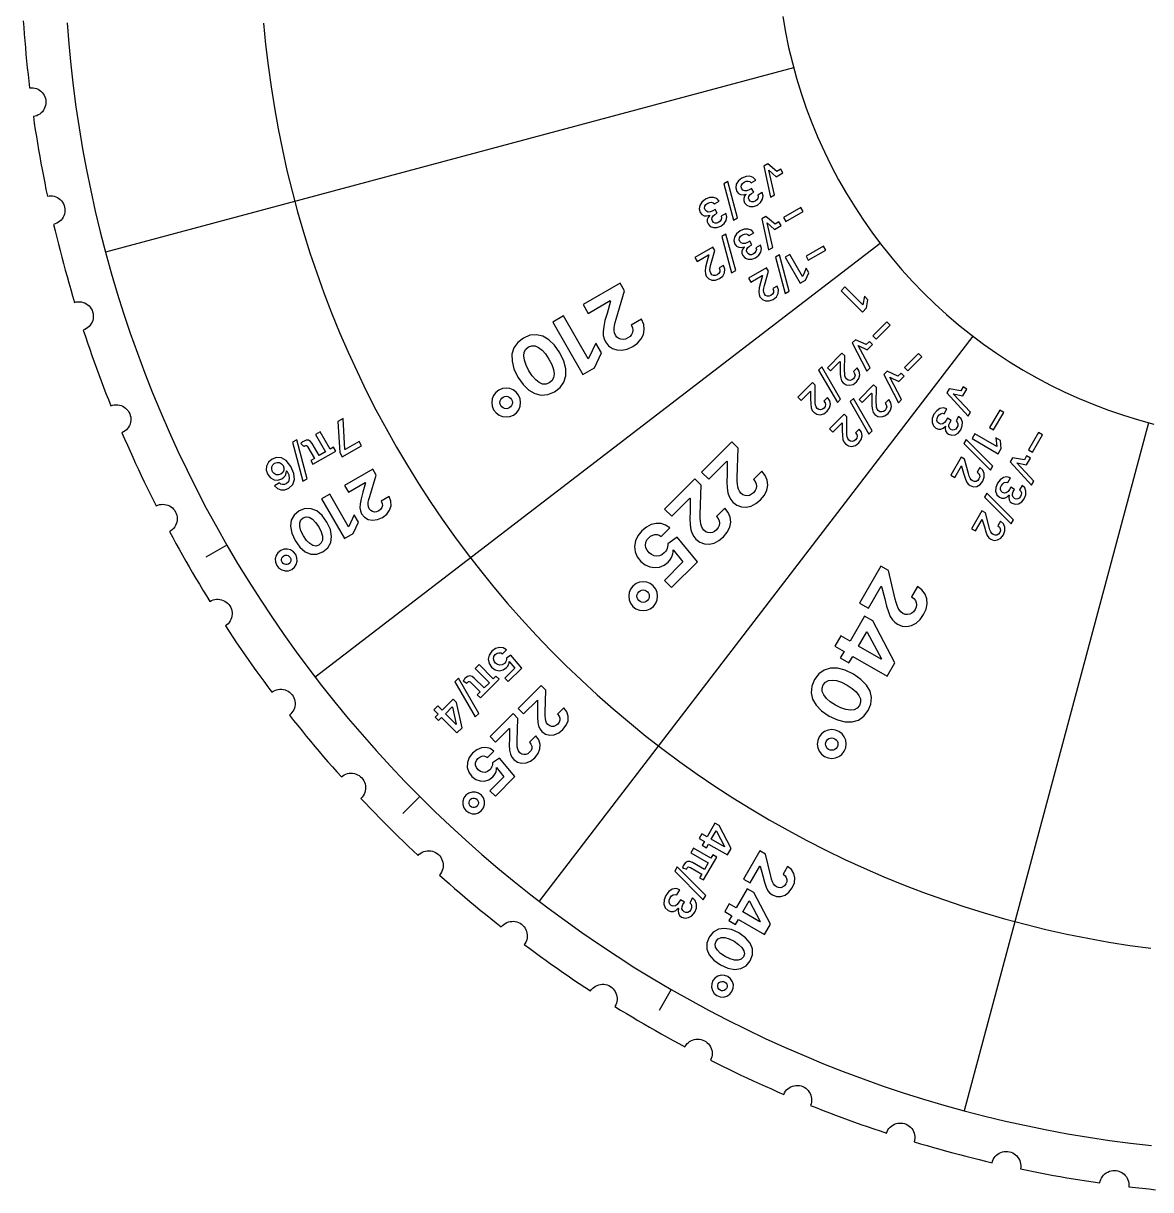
# Model space of a CAD drawing. Header units: millimetres. Extents: x 0 to 208, y 0 to 208.
# Drawn here: x 0.2 to 93.4, y 0.5 to 96.9 of the extents above; entities that cross this region are included whole.
import ezdxf

# ---------------------------------------------------------------- set-up
doc = ezdxf.new("R2010")
doc.units = ezdxf.units.MM
for name, color, linetype in [('CORTE', 1, 'CONTINUOUS'), ('GRAVAR', 7, 'CONTINUOUS'), ('MARCAR', 5, 'CONTINUOUS')]:
    doc.layers.add(name, color=color, linetype=linetype)

msp = doc.modelspace()

# ---------------------------------------------------------------- linework, layer by layer
at = {"layer": 'CORTE'}
msp.add_lwpolyline([(0.226, 97.154), (0.264, 96.599), (0.305, 96.045), (0.349, 95.49), (0.396, 94.936), (0.446, 94.382), (0.499, 93.828), (0.555, 93.274), (0.613, 92.721), (0.675, 92.168), (0.74, 91.616), (0.884, 91.625), (1.028, 91.617), (1.17, 91.592), (1.308, 91.55), (1.44, 91.491), (1.565, 91.418), (1.679, 91.329), (1.782, 91.228), (1.872, 91.115), (1.947, 90.992), (2.008, 90.861), (2.052, 90.724), (2.079, 90.582), (2.09, 90.438), (2.082, 90.294), (2.058, 90.151), (2.017, 90.013), (1.959, 89.881), (1.886, 89.756), (1.798, 89.641), (1.698, 89.538), (1.585, 89.447), (1.463, 89.371), (1.332, 89.31), (1.195, 89.265), (1.053, 89.236), (1.134, 88.686), (1.217, 88.136), (1.303, 87.586), (1.393, 87.037), (1.485, 86.489), (1.58, 85.941), (1.678, 85.393), (1.779, 84.846), (1.883, 84.299), (1.99, 83.753), (2.1, 83.208), (2.212, 82.663), (2.355, 82.685), (2.499, 82.69), (2.643, 82.677), (2.784, 82.647), (2.921, 82.6), (3.051, 82.538), (3.172, 82.46), (3.284, 82.368), (3.383, 82.263), (3.469, 82.147), (3.541, 82.022), (3.597, 81.889), (3.637, 81.75), (3.659, 81.607), (3.665, 81.463), (3.653, 81.319), (3.624, 81.178), (3.578, 81.041), (3.516, 80.911), (3.439, 80.789), (3.347, 80.677), (3.243, 80.577), (3.128, 80.49), (3.003, 80.418), (2.87, 80.361), (2.732, 80.32), (2.86, 79.779), (2.991, 79.238), (3.125, 78.698), (3.262, 78.159), (3.401, 77.621), (3.544, 77.083), (3.689, 76.546), (3.837, 76.01), (3.989, 75.474), (4.143, 74.94), (4.299, 74.406), (4.459, 73.873), (4.599, 73.907), (4.743, 73.925), (4.887, 73.924), (5.03, 73.907), (5.171, 73.872), (5.306, 73.821), (5.434, 73.754), (5.552, 73.672), (5.661, 73.576), (5.757, 73.469), (5.839, 73.35), (5.906, 73.222), (5.958, 73.087), (5.993, 72.947), (6.011, 72.804), (6.012, 72.66), (5.995, 72.516), (5.961, 72.376), (5.911, 72.241), (5.844, 72.112), (5.763, 71.993), (5.668, 71.884), (5.561, 71.788), (5.443, 71.705), (5.315, 71.637), (5.181, 71.584), (5.356, 71.056), (5.533, 70.529), (5.714, 70.003), (5.897, 69.477), (6.083, 68.953), (6.272, 68.43), (6.464, 67.908), (6.658, 67.386), (6.855, 66.866), (7.055, 66.347), (7.258, 65.829), (7.464, 65.312), (7.6, 65.359), (7.742, 65.388), (7.886, 65.401), (8.03, 65.396), (8.173, 65.373), (8.311, 65.334), (8.445, 65.278), (8.57, 65.207), (8.686, 65.121), (8.791, 65.022), (8.884, 64.911), (8.962, 64.79), (9.025, 64.66), (9.072, 64.524), (9.103, 64.383), (9.116, 64.239), (9.112, 64.094), (9.09, 63.952), (9.052, 63.813), (8.997, 63.679), (8.927, 63.553), (8.841, 63.436), (8.743, 63.331), (8.632, 63.238), (8.512, 63.159), (8.382, 63.095), (8.602, 62.584), (8.825, 62.074), (9.051, 61.566), (9.279, 61.059), (9.51, 60.553), (9.744, 60.048), (9.98, 59.544), (10.22, 59.042), (10.461, 58.541), (10.706, 58.041), (10.953, 57.543), (11.203, 57.046), (11.335, 57.104), (11.473, 57.146), (11.616, 57.17), (11.76, 57.178), (11.904, 57.168), (12.046, 57.141), (12.183, 57.098), (12.314, 57.038), (12.438, 56.962), (12.551, 56.873), (12.652, 56.77), (12.741, 56.656), (12.815, 56.532), (12.874, 56.4), (12.917, 56.262), (12.942, 56.12), (12.951, 55.976), (12.942, 55.832), (12.916, 55.69), (12.873, 55.552), (12.814, 55.421), (12.739, 55.297), (12.65, 55.183), (12.548, 55.081), (12.434, 54.992), (12.311, 54.917), (12.575, 54.427), (12.841, 53.939), (13.111, 53.452), (13.382, 52.967), (13.656, 52.483), (13.933, 52), (14.213, 51.519), (14.495, 51.039), (14.779, 50.561), (15.067, 50.085), (15.356, 49.61), (15.648, 49.137), (15.775, 49.206), (15.909, 49.26), (16.049, 49.297), (16.191, 49.317), (16.336, 49.32), (16.479, 49.305), (16.62, 49.274), (16.756, 49.225), (16.886, 49.161), (17.006, 49.082), (17.116, 48.988), (17.215, 48.882), (17.299, 48.766), (17.369, 48.639), (17.424, 48.506), (17.462, 48.366), (17.483, 48.224), (17.487, 48.079), (17.473, 47.935), (17.442, 47.794), (17.394, 47.658), (17.331, 47.528), (17.252, 47.407), (17.16, 47.297), (17.054, 47.198), (16.938, 47.113), (17.243, 46.648), (17.551, 46.184), (17.862, 45.723), (18.175, 45.263), (18.49, 44.805), (18.808, 44.348), (19.128, 43.893), (19.451, 43.44), (19.776, 42.989), (20.104, 42.539), (20.434, 42.091), (20.766, 41.645), (20.886, 41.725), (21.015, 41.79), (21.151, 41.84), (21.292, 41.872), (21.435, 41.887), (21.579, 41.886), (21.723, 41.866), (21.862, 41.83), (21.997, 41.777), (22.124, 41.709), (22.242, 41.625), (22.349, 41.528), (22.443, 41.419), (22.524, 41.3), (22.59, 41.171), (22.64, 41.036), (22.673, 40.895), (22.69, 40.752), (22.688, 40.607), (22.67, 40.464), (22.635, 40.324), (22.583, 40.19), (22.515, 40.062), (22.432, 39.944), (22.336, 39.836), (22.227, 39.741), (22.572, 39.305), (22.919, 38.87), (23.269, 38.437), (23.621, 38.006), (23.975, 37.577), (24.331, 37.15), (24.69, 36.725), (25.051, 36.302), (25.414, 35.88), (25.78, 35.461), (26.148, 35.043), (26.518, 34.628), (26.63, 34.718), (26.753, 34.794), (26.884, 34.855), (27.021, 34.9), (27.163, 34.928), (27.307, 34.939), (27.451, 34.932), (27.593, 34.908), (27.732, 34.867), (27.864, 34.81), (27.989, 34.737), (28.104, 34.65), (28.208, 34.549), (28.299, 34.437), (28.376, 34.315), (28.437, 34.184), (28.483, 34.047), (28.511, 33.906), (28.523, 33.762), (28.517, 33.618), (28.494, 33.475), (28.454, 33.336), (28.397, 33.204), (28.325, 33.078), (28.239, 32.963), (28.139, 32.859), (28.521, 32.454), (28.904, 32.051), (29.29, 31.65), (29.678, 31.252), (30.069, 30.855), (30.461, 30.461), (30.855, 30.069), (31.252, 29.678), (31.65, 29.29), (32.051, 28.904), (32.454, 28.521), (32.859, 28.139), (32.963, 28.239), (33.078, 28.325), (33.204, 28.397), (33.336, 28.454), (33.475, 28.494), (33.618, 28.517), (33.762, 28.523), (33.906, 28.511), (34.047, 28.483), (34.184, 28.437), (34.315, 28.376), (34.437, 28.299), (34.549, 28.208), (34.65, 28.104), (34.737, 27.989), (34.81, 27.864), (34.867, 27.732), (34.908, 27.593), (34.932, 27.451), (34.939, 27.307), (34.928, 27.163), (34.9, 27.021), (34.855, 26.884), (34.794, 26.753), (34.718, 26.63), (34.628, 26.518), (35.043, 26.148), (35.461, 25.78), (35.88, 25.414), (36.302, 25.051), (36.725, 24.69), (37.15, 24.331), (37.577, 23.975), (38.006, 23.621), (38.437, 23.269), (38.87, 22.919), (39.305, 22.572), (39.741, 22.227), (39.836, 22.336), (39.944, 22.432), (40.062, 22.515), (40.19, 22.583), (40.324, 22.635), (40.464, 22.67), (40.607, 22.688), (40.752, 22.69), (40.895, 22.673), (41.036, 22.64), (41.171, 22.59), (41.3, 22.524), (41.419, 22.443), (41.528, 22.349), (41.625, 22.242), (41.709, 22.124), (41.777, 21.997), (41.83, 21.862), (41.866, 21.723), (41.886, 21.579), (41.887, 21.435), (41.872, 21.292), (41.84, 21.151), (41.79, 21.015), (41.725, 20.886), (41.645, 20.766), (42.091, 20.434), (42.539, 20.104), (42.989, 19.776), (43.44, 19.451), (43.893, 19.128), (44.348, 18.808), (44.805, 18.49), (45.263, 18.175), (45.723, 17.862), (46.184, 17.551), (46.648, 17.243), (47.113, 16.938), (47.198, 17.054), (47.297, 17.16), (47.407, 17.252), (47.528, 17.331), (47.658, 17.394), (47.794, 17.442), (47.935, 17.473), (48.079, 17.487), (48.224, 17.483), (48.366, 17.462), (48.506, 17.424), (48.639, 17.369), (48.766, 17.299), (48.882, 17.215), (48.988, 17.116), (49.082, 17.006), (49.161, 16.886), (49.225, 16.756), (49.274, 16.62), (49.305, 16.479), (49.32, 16.336), (49.317, 16.191), (49.297, 16.049), (49.26, 15.909), (49.206, 15.775), (49.137, 15.648), (49.61, 15.356), (50.085, 15.067), (50.561, 14.779), (51.039, 14.495), (51.519, 14.213), (52, 13.933), (52.483, 13.656), (52.967, 13.382), (53.452, 13.111), (53.939, 12.841), (54.427, 12.575), (54.917, 12.311), (54.992, 12.434), (55.081, 12.548), (55.183, 12.65), (55.297, 12.739), (55.421, 12.814), (55.552, 12.873), (55.69, 12.916), (55.832, 12.942), (55.976, 12.951), (56.12, 12.942), (56.262, 12.917), (56.4, 12.874), (56.532, 12.815), (56.656, 12.741), (56.77, 12.652), (56.873, 12.551), (56.962, 12.438), (57.038, 12.314), (57.098, 12.183), (57.141, 12.046), (57.168, 11.904), (57.178, 11.76), (57.17, 11.616), (57.146, 11.473), (57.104, 11.335), (57.046, 11.203), (57.543, 10.953), (58.041, 10.706), (58.541, 10.461), (59.042, 10.22), (59.544, 9.98), (60.048, 9.744), (60.553, 9.51), (61.059, 9.279), (61.566, 9.051), (62.074, 8.825), (62.584, 8.602), (63.095, 8.382), (63.159, 8.512), (63.238, 8.632), (63.331, 8.743), (63.436, 8.841), (63.553, 8.927), (63.679, 8.997), (63.813, 9.052), (63.952, 9.09), (64.094, 9.112), (64.239, 9.116), (64.383, 9.103), (64.524, 9.072), (64.66, 9.025), (64.79, 8.962), (64.911, 8.884), (65.022, 8.791), (65.121, 8.686), (65.207, 8.57), (65.278, 8.445), (65.334, 8.311), (65.373, 8.173), (65.396, 8.03), (65.401, 7.886), (65.388, 7.742), (65.359, 7.6), (65.312, 7.464), (65.829, 7.258), (66.347, 7.055), (66.866, 6.855), (67.386, 6.658), (67.908, 6.464), (68.43, 6.272), (68.953, 6.083), (69.477, 5.897), (70.003, 5.714), (70.529, 5.533), (71.056, 5.356), (71.584, 5.181), (71.637, 5.315), (71.705, 5.443), (71.788, 5.561), (71.884, 5.668), (71.993, 5.763), (72.112, 5.844), (72.241, 5.911), (72.376, 5.961), (72.516, 5.995), (72.66, 6.012), (72.804, 6.011), (72.947, 5.993), (73.087, 5.958), (73.222, 5.906), (73.35, 5.839), (73.469, 5.757), (73.576, 5.661), (73.672, 5.552), (73.754, 5.434), (73.821, 5.306), (73.872, 5.171), (73.907, 5.03), (73.924, 4.887), (73.925, 4.743), (73.907, 4.599), (73.873, 4.459), (74.406, 4.299), (74.94, 4.143), (75.474, 3.989), (76.01, 3.837), (76.546, 3.689), (77.083, 3.544), (77.621, 3.401), (78.159, 3.262), (78.698, 3.125), (79.238, 2.991), (79.779, 2.86), (80.32, 2.732), (80.361, 2.87), (80.418, 3.003), (80.49, 3.128), (80.577, 3.243), (80.677, 3.347), (80.789, 3.439), (80.911, 3.516), (81.041, 3.578), (81.178, 3.624), (81.319, 3.653), (81.463, 3.665), (81.607, 3.659), (81.75, 3.637), (81.889, 3.597), (82.022, 3.541), (82.147, 3.469), (82.263, 3.383), (82.368, 3.284), (82.46, 3.172), (82.538, 3.051), (82.6, 2.921), (82.647, 2.784), (82.677, 2.643), (82.69, 2.499), (82.685, 2.355), (82.663, 2.212), (83.208, 2.1), (83.753, 1.99), (84.299, 1.883), (84.846, 1.779), (85.393, 1.678), (85.941, 1.58), (86.489, 1.485), (87.037, 1.393), (87.586, 1.303), (88.136, 1.217), (88.686, 1.134), (89.236, 1.053), (89.265, 1.195), (89.31, 1.332), (89.371, 1.463), (89.447, 1.585), (89.538, 1.698), (89.641, 1.798), (89.756, 1.886), (89.881, 1.959), (90.013, 2.017), (90.151, 2.058), (90.294, 2.082), (90.438, 2.09), (90.582, 2.079), (90.724, 2.052), (90.861, 2.008), (90.992, 1.947), (91.115, 1.872), (91.228, 1.782), (91.329, 1.679), (91.418, 1.565), (91.491, 1.44), (91.55, 1.308), (91.592, 1.17), (91.617, 1.028), (91.625, 0.884), (91.616, 0.74), (92.168, 0.675), (92.721, 0.613), (93.274, 0.555), (93.828, 0.499)], dxfattribs=at)
at = {"layer": 'GRAVAR'}
for points in [[(62.481, 84.262), (63.031, 84.58), (62.851, 84.893), (62.53, 84.707), (61.768, 85.333), (61.445, 85.147), (61.999, 82.58), (62.33, 82.771), (61.867, 84.811)], [(59.64, 84.143), (59.347, 83.912), (59.17, 83.635), (59.119, 83.34), (59.205, 83.053), (59.344, 82.884), (59.523, 82.784), (59.733, 82.759), (59.968, 82.816), (59.978, 82.798), (59.854, 82.645), (59.789, 82.472), (59.789, 82.289), (59.858, 82.103), (60.043, 81.9), (60.296, 81.793), (60.595, 81.794), (60.916, 81.916), (61.184, 82.13), (61.348, 82.393), (61.397, 82.679), (61.315, 82.962), (60.942, 82.746), (60.98, 82.604), (60.952, 82.464), (60.867, 82.337), (60.736, 82.234), (60.585, 82.176), (60.443, 82.177), (60.319, 82.234), (60.223, 82.345), (60.176, 82.491), (60.196, 82.636), (60.279, 82.769), (60.421, 82.881), (60.612, 82.992), (60.44, 83.291), (60.248, 83.181), (60.049, 83.099), (59.872, 83.089), (59.725, 83.145), (59.617, 83.264), (59.57, 83.413), (59.593, 83.563), (59.681, 83.702), (59.828, 83.818), (59.993, 83.886), (60.151, 83.899), (60.29, 83.857), (60.395, 83.758), (60.786, 83.983), (60.578, 84.197), (60.301, 84.296), (59.98, 84.279), (59.64, 84.143)], [(58.94, 80.678), (59.271, 80.869), (58.472, 83.864), (58.14, 83.673)], [(56.619, 82.399), (56.326, 82.167), (56.149, 81.891), (56.098, 81.596), (56.184, 81.309), (56.323, 81.139), (56.502, 81.039), (56.712, 81.015), (56.947, 81.072), (56.957, 81.054), (56.833, 80.901), (56.768, 80.728), (56.768, 80.544), (56.837, 80.359), (57.022, 80.156), (57.275, 80.049), (57.574, 80.05), (57.895, 80.172), (58.163, 80.386), (58.328, 80.649), (58.376, 80.935), (58.295, 81.218), (57.921, 81.002), (57.959, 80.86), (57.931, 80.72), (57.846, 80.593), (57.715, 80.49), (57.564, 80.432), (57.422, 80.433), (57.298, 80.489), (57.202, 80.601), (57.155, 80.746), (57.175, 80.891), (57.258, 81.025), (57.4, 81.137), (57.591, 81.248), (57.419, 81.547), (57.227, 81.436), (57.028, 81.355), (56.851, 81.344), (56.704, 81.401), (56.596, 81.52), (56.549, 81.669), (56.572, 81.819), (56.66, 81.957), (56.807, 82.073), (56.972, 82.142), (57.13, 82.155), (57.269, 82.113), (57.374, 82.014), (57.765, 82.239), (57.557, 82.452), (57.28, 82.552), (56.959, 82.535), (56.619, 82.399)], [(63.276, 80.566), (64.71, 81.394), (64.519, 81.725), (63.085, 80.897)], [(62.328, 79.902), (62.879, 80.22), (62.699, 80.533), (62.378, 80.347), (61.615, 80.973), (61.293, 80.786), (61.847, 78.219), (62.178, 78.411), (61.715, 80.451)], [(58.787, 76.317), (59.119, 76.509), (58.319, 79.504), (57.988, 79.312)], [(59.487, 79.783), (59.195, 79.551), (59.018, 79.275), (58.967, 78.98), (59.053, 78.693), (59.192, 78.523), (59.37, 78.423), (59.581, 78.399), (59.816, 78.455), (59.826, 78.438), (59.701, 78.285), (59.637, 78.112), (59.637, 77.928), (59.706, 77.743), (59.891, 77.54), (60.144, 77.433), (60.443, 77.433), (60.764, 77.555), (61.031, 77.77), (61.196, 78.033), (61.244, 78.318), (61.163, 78.602), (60.79, 78.386), (60.828, 78.244), (60.799, 78.103), (60.714, 77.976), (60.584, 77.874), (60.433, 77.816), (60.29, 77.816), (60.167, 77.873), (60.07, 77.984), (60.023, 78.13), (60.044, 78.275), (60.127, 78.409), (60.268, 78.521), (60.46, 78.632), (60.287, 78.931), (60.095, 78.82), (59.897, 78.739), (59.72, 78.728), (59.572, 78.785), (59.464, 78.903), (59.417, 79.053), (59.441, 79.202), (59.529, 79.341), (59.675, 79.457), (59.841, 79.525), (59.999, 79.539), (60.137, 79.497), (60.243, 79.397), (60.634, 79.623), (60.425, 79.836), (60.148, 79.936), (59.827, 79.919), (59.487, 79.783)], [(57.234, 78.443), (55.754, 77.588), (55.941, 77.264), (56.884, 77.809), (56.893, 77.793), (56.738, 77.192), (56.632, 76.771), (56.592, 76.461), (56.613, 76.23), (56.69, 76.04), (56.888, 75.82), (57.151, 75.707), (57.456, 75.709), (57.781, 75.833), (58.048, 76.052), (58.201, 76.322), (58.229, 76.623), (58.122, 76.933), (57.751, 76.719), (57.813, 76.554), (57.807, 76.4), (57.735, 76.263), (57.602, 76.152), (57.446, 76.093), (57.295, 76.093), (57.159, 76.153), (57.053, 76.275), (56.999, 76.417), (56.99, 76.575), (57.017, 76.763), (57.071, 76.991), (57.396, 78.164)], [(65.126, 77.361), (66.56, 78.189), (66.369, 78.521), (64.935, 77.693)], [(63.224, 74.606), (63.555, 74.798), (62.756, 77.793), (62.425, 77.601)], [(64.46, 75.456), (64.89, 75.704), (65.169, 76.318), (64.956, 76.687), (64.66, 76.032), (64.645, 76.024), (63.595, 77.843), (63.21, 77.621)], [(61.671, 76.732), (60.19, 75.877), (60.377, 75.553), (61.32, 76.098), (61.33, 76.082), (61.175, 75.481), (61.069, 75.06), (61.029, 74.75), (61.049, 74.519), (61.127, 74.329), (61.324, 74.109), (61.587, 73.996), (61.893, 73.998), (62.217, 74.122), (62.484, 74.341), (62.637, 74.611), (62.665, 74.912), (62.558, 75.222), (62.188, 75.008), (62.249, 74.843), (62.243, 74.689), (62.172, 74.552), (62.038, 74.441), (61.883, 74.382), (61.731, 74.382), (61.596, 74.442), (61.489, 74.564), (61.435, 74.706), (61.426, 74.864), (61.453, 75.052), (61.508, 75.28), (61.832, 76.453)], [(49.562, 75.457), (46.499, 73.689), (46.92, 72.959), (48.751, 74.016), (48.769, 73.984), (48.488, 72.962), (48.315, 72.36), (48.206, 71.87), (48.16, 71.471), (48.171, 71.142), (48.236, 70.863), (48.352, 70.613), (48.607, 70.286), (48.928, 70.059), (49.303, 69.934), (49.719, 69.916), (50.161, 70.009), (50.616, 70.215), (51.015, 70.504), (51.31, 70.845), (51.495, 71.225), (51.565, 71.632), (51.514, 72.054), (51.336, 72.478), (50.487, 71.989), (50.58, 71.78), (50.614, 71.578), (50.593, 71.387), (50.518, 71.212), (50.39, 71.058), (50.213, 70.927), (50.018, 70.84), (49.823, 70.804), (49.636, 70.817), (49.462, 70.882), (49.308, 70.997), (49.181, 71.164), (49.102, 71.342), (49.065, 71.528), (49.064, 71.731), (49.095, 71.955), (49.151, 72.207), (49.227, 72.493), (49.931, 74.818)], [(69.597, 73.062), (69.948, 73.413), (70.059, 74.079), (69.757, 74.38), (69.641, 73.671), (69.629, 73.659), (68.144, 75.144), (67.829, 74.83)], [(46.497, 67.914), (47.447, 68.462), (48.016, 69.686), (47.548, 70.497), (46.961, 69.224), (46.932, 69.207), (44.883, 72.756), (43.997, 72.244)], [(70.729, 70.824), (71.9, 71.995), (71.63, 72.266), (70.459, 71.095)], [(41.569, 70.919), (41.097, 70.558), (40.783, 70.114), (40.626, 69.597), (40.629, 69.016), (40.791, 68.38), (41.116, 67.698), (41.544, 67.077), (42.015, 66.617), (42.519, 66.323), (43.047, 66.199), (43.589, 66.247), (44.136, 66.473), (44.603, 66.833), (44.916, 67.278), (45.071, 67.797), (45.068, 68.38), (44.906, 69.018), (44.583, 69.699), (44.154, 70.321), (43.684, 70.78), (43.181, 71.072), (42.656, 71.195), (42.115, 71.146), (41.569, 70.919)], [(69.985, 69.938), (70.435, 70.388), (70.18, 70.643), (69.918, 70.38), (69.02, 70.787), (68.756, 70.524), (69.956, 68.188), (70.226, 68.458), (69.251, 70.309)], [(41.993, 70.184), (42.266, 70.283), (42.546, 70.272), (42.831, 70.153), (43.117, 69.929), (43.401, 69.603), (43.679, 69.177), (43.909, 68.723), (44.05, 68.312), (44.101, 67.95), (44.062, 67.642), (43.933, 67.392), (43.713, 67.205), (43.44, 67.107), (43.159, 67.119), (42.872, 67.239), (42.584, 67.464), (42.299, 67.792), (42.019, 68.219), (41.79, 68.673), (41.65, 69.083), (41.6, 69.442), (41.64, 69.749), (41.771, 69.997), (41.993, 70.184)], [(67.909, 69.677), (66.7, 68.468), (66.965, 68.203), (67.735, 68.973), (67.748, 68.96), (67.754, 68.34), (67.76, 67.905), (67.802, 67.596), (67.882, 67.378), (68.005, 67.215), (68.253, 67.053), (68.536, 67.012), (68.831, 67.093), (69.112, 67.297), (69.314, 67.577), (69.391, 67.878), (69.341, 68.176), (69.157, 68.448), (68.855, 68.145), (68.957, 68.002), (68.991, 67.851), (68.957, 67.7), (68.857, 67.559), (68.722, 67.461), (68.575, 67.422), (68.429, 67.445), (68.295, 67.535), (68.206, 67.658), (68.156, 67.809), (68.134, 67.997), (68.127, 68.232), (68.137, 69.449)], [(73.345, 68.208), (74.516, 69.379), (74.246, 69.649), (73.075, 68.478)], [(67.525, 65.591), (67.795, 65.861), (66.248, 68.547), (65.978, 68.277)], [(72.602, 67.322), (73.051, 67.771), (72.796, 68.026), (72.534, 67.764), (71.636, 68.171), (71.372, 67.908), (72.572, 65.572), (72.842, 65.842), (71.867, 67.693)], [(39.549, 66.619), (39.295, 66.425), (39.109, 66.179), (38.993, 65.898), (38.952, 65.596), (38.99, 65.29), (39.111, 64.994), (39.307, 64.74), (39.554, 64.552), (39.837, 64.435), (40.14, 64.394), (40.446, 64.431), (40.742, 64.553), (40.996, 64.749), (41.183, 64.996), (41.299, 65.279), (41.339, 65.582), (41.3, 65.89), (41.178, 66.187), (40.982, 66.44), (40.736, 66.626), (40.454, 66.742), (40.152, 66.782), (39.845, 66.742), (39.549, 66.619)], [(65.475, 67.242), (64.266, 66.033), (64.53, 65.769), (65.3, 66.539), (65.313, 66.526), (65.319, 65.905), (65.326, 65.471), (65.367, 65.162), (65.447, 64.943), (65.571, 64.78), (65.818, 64.619), (66.102, 64.578), (66.397, 64.658), (66.678, 64.862), (66.879, 65.143), (66.957, 65.444), (66.906, 65.741), (66.723, 66.013), (66.42, 65.711), (66.522, 65.568), (66.556, 65.416), (66.523, 65.266), (66.422, 65.125), (66.287, 65.027), (66.141, 64.988), (65.995, 65.011), (65.86, 65.101), (65.771, 65.224), (65.722, 65.375), (65.699, 65.563), (65.693, 65.797), (65.702, 67.015)], [(70.525, 67.061), (69.316, 65.852), (69.581, 65.587), (70.351, 66.357), (70.364, 66.344), (70.37, 65.723), (70.377, 65.289), (70.418, 64.98), (70.498, 64.762), (70.621, 64.599), (70.869, 64.437), (71.153, 64.396), (71.447, 64.477), (71.728, 64.681), (71.93, 64.961), (72.008, 65.262), (71.957, 65.56), (71.773, 65.831), (71.471, 65.529), (71.573, 65.386), (71.607, 65.235), (71.574, 65.084), (71.473, 64.943), (71.338, 64.845), (71.192, 64.806), (71.045, 64.829), (70.911, 64.919), (70.822, 65.042), (70.773, 65.193), (70.75, 65.381), (70.744, 65.615), (70.753, 66.833)], [(77.912, 66.147), (78.23, 66.698), (77.918, 66.878), (77.732, 66.557), (76.759, 66.718), (76.573, 66.395), (78.336, 64.449), (78.528, 64.78), (77.107, 66.316)], [(39.886, 66.035), (40.015, 66.086), (40.147, 66.102), (40.277, 66.085), (40.399, 66.035), (40.504, 65.955), (40.588, 65.847), (40.64, 65.719), (40.657, 65.587), (40.64, 65.457), (40.59, 65.336), (40.509, 65.23), (40.4, 65.145), (40.273, 65.093), (40.141, 65.077), (40.011, 65.094), (39.889, 65.143), (39.783, 65.224), (39.698, 65.333), (39.647, 65.46), (39.631, 65.592), (39.649, 65.722), (39.699, 65.843), (39.778, 65.95), (39.886, 66.035)], [(70.141, 62.975), (70.411, 63.245), (68.864, 65.931), (68.594, 65.661)], [(68.091, 64.626), (66.882, 63.417), (67.146, 63.152), (67.916, 63.922), (67.929, 63.909), (67.935, 63.289), (67.942, 62.854), (67.983, 62.545), (68.063, 62.327), (68.187, 62.164), (68.435, 62.002), (68.718, 61.961), (69.013, 62.042), (69.294, 62.246), (69.496, 62.526), (69.573, 62.827), (69.522, 63.125), (69.339, 63.397), (69.036, 63.094), (69.138, 62.951), (69.172, 62.8), (69.139, 62.649), (69.039, 62.508), (68.904, 62.411), (68.757, 62.371), (68.611, 62.395), (68.476, 62.485), (68.388, 62.608), (68.338, 62.758), (68.316, 62.947), (68.309, 63.181), (68.319, 64.398)], [(75.511, 64.623), (75.374, 64.276), (75.359, 63.948), (75.462, 63.668), (75.68, 63.462), (75.885, 63.385), (76.09, 63.387), (76.284, 63.471), (76.459, 63.638), (76.477, 63.628), (76.446, 63.433), (76.476, 63.251), (76.568, 63.092), (76.721, 62.966), (76.982, 62.883), (77.255, 62.916), (77.514, 63.066), (77.73, 63.332), (77.855, 63.652), (77.866, 63.962), (77.765, 64.234), (77.553, 64.438), (77.338, 64.065), (77.442, 63.961), (77.487, 63.825), (77.477, 63.673), (77.415, 63.518), (77.313, 63.392), (77.19, 63.322), (77.054, 63.309), (76.915, 63.357), (76.802, 63.46), (76.747, 63.596), (76.752, 63.753), (76.818, 63.921), (76.929, 64.113), (76.63, 64.285), (76.519, 64.094), (76.388, 63.924), (76.24, 63.826), (76.084, 63.801), (75.931, 63.85), (75.816, 63.956), (75.761, 64.097), (75.768, 64.261), (75.837, 64.435), (75.946, 64.577), (76.076, 64.668), (76.217, 64.701), (76.358, 64.667), (76.584, 65.058), (76.297, 65.139), (76.007, 65.086), (75.738, 64.911), (75.511, 64.623)], [(80.449, 63.343), (81.277, 64.778), (80.946, 64.969), (80.118, 63.535)], [(26.673, 64.263), (26.237, 64.011), (26.384, 61.459), (26.592, 61.098), (28.184, 62.017), (27.981, 62.369), (26.826, 61.702), (26.817, 61.718)], [(23.383, 62.378), (23.311, 62.332), (23.25, 62.286), (23.202, 62.244), (23.166, 62.209), (23.411, 61.944), (23.425, 61.96), (23.444, 61.976), (23.47, 61.994), (23.504, 62.015), (23.575, 62.042), (23.635, 62.034), (23.69, 61.99), (23.744, 61.911), (24.287, 60.971), (23.989, 60.798), (24.173, 60.48), (26.065, 61.573), (25.881, 61.891), (25.607, 61.733), (24.778, 63.168), (24.382, 62.94), (25.211, 61.504), (24.682, 61.199), (24.104, 62.202), (23.965, 62.38), (23.802, 62.47), (23.609, 62.471), (23.383, 62.378)], [(80.825, 61.36), (81.073, 61.79), (81.008, 62.461), (80.639, 62.674), (80.71, 61.959), (80.701, 61.944), (78.882, 62.995), (78.66, 62.61)], [(83.654, 61.493), (84.482, 62.928), (84.15, 63.119), (83.322, 61.685)], [(23.344, 59.077), (23.702, 59.283), (22.839, 62.518), (22.481, 62.311)], [(58.804, 62.34), (56.304, 59.839), (56.899, 59.243), (58.394, 60.738), (58.42, 60.712), (58.413, 59.652), (58.401, 59.026), (58.423, 58.524), (58.481, 58.127), (58.577, 57.812), (58.713, 57.559), (58.89, 57.348), (59.22, 57.098), (59.59, 56.962), (59.984, 56.939), (60.39, 57.029), (60.793, 57.232), (61.18, 57.549), (61.49, 57.932), (61.687, 58.337), (61.767, 58.753), (61.729, 59.164), (61.571, 59.558), (61.289, 59.922), (60.596, 59.229), (60.739, 59.051), (60.825, 58.865), (60.853, 58.676), (60.826, 58.487), (60.743, 58.305), (60.605, 58.133), (60.439, 57.999), (60.261, 57.913), (60.076, 57.877), (59.892, 57.894), (59.713, 57.966), (59.547, 58.095), (59.426, 58.246), (59.342, 58.417), (59.288, 58.612), (59.259, 58.836), (59.248, 59.094), (59.248, 59.391), (59.327, 61.818)], [(80.179, 60.006), (80.37, 60.338), (78.181, 62.532), (77.99, 62.2)], [(20.807, 60.918), (20.498, 60.658), (20.329, 60.336), (20.305, 59.983), (20.429, 59.628), (20.662, 59.354), (20.955, 59.201), (21.276, 59.176), (21.595, 59.284), (21.763, 59.411), (21.889, 59.568), (21.966, 59.749), (21.99, 59.944), (22.007, 59.954), (22.166, 59.601), (22.213, 59.294), (22.144, 59.044), (21.958, 58.865), (21.807, 58.806), (21.66, 58.802), (21.524, 58.848), (21.403, 58.942), (20.992, 58.704), (21.228, 58.489), (21.517, 58.377), (21.838, 58.378), (22.168, 58.502), (22.498, 58.807), (22.643, 59.222), (22.597, 59.727), (22.352, 60.299), (21.965, 60.793), (21.561, 61.026), (21.166, 61.05), (20.807, 60.918)], [(77.771, 61.071), (76.917, 59.59), (77.241, 59.403), (77.785, 60.346), (77.801, 60.337), (77.967, 59.739), (78.086, 59.321), (78.206, 59.033), (78.34, 58.843), (78.501, 58.718), (78.783, 58.626), (79.067, 58.659), (79.331, 58.814), (79.55, 59.083), (79.672, 59.406), (79.669, 59.717), (79.543, 59.992), (79.295, 60.207), (79.081, 59.836), (79.217, 59.724), (79.289, 59.587), (79.296, 59.433), (79.235, 59.271), (79.13, 59.141), (78.999, 59.066), (78.851, 59.05), (78.698, 59.102), (78.581, 59.198), (78.494, 59.331), (78.423, 59.507), (78.356, 59.732), (78.05, 60.91)], [(83.165, 60.445), (83.483, 60.996), (83.17, 61.176), (82.985, 60.855), (82.012, 61.015), (81.826, 60.693), (83.589, 58.747), (83.78, 59.078), (82.359, 60.613)], [(21.005, 60.578), (21.199, 60.642), (21.393, 60.623), (21.568, 60.531), (21.701, 60.375), (21.767, 60.183), (21.757, 59.986), (21.674, 59.807), (21.522, 59.671), (21.329, 59.606), (21.138, 59.622), (20.966, 59.713), (20.831, 59.871), (20.761, 60.069), (20.77, 60.267), (20.852, 60.443), (21.005, 60.578)], [(29.115, 60.072), (26.787, 58.728), (27.107, 58.174), (28.499, 58.977), (28.513, 58.953), (28.299, 58.176), (28.146, 57.638), (28.065, 57.217), (28.049, 56.887), (28.094, 56.621), (28.196, 56.39), (28.434, 56.102), (28.743, 55.922), (29.105, 55.857), (29.502, 55.911), (29.916, 56.088), (30.271, 56.357), (30.51, 56.679), (30.627, 57.04), (30.614, 57.422), (30.463, 57.809), (29.818, 57.436), (29.897, 57.246), (29.913, 57.065), (29.869, 56.898), (29.767, 56.751), (29.61, 56.63), (29.431, 56.555), (29.255, 56.535), (29.09, 56.571), (28.944, 56.662), (28.825, 56.81), (28.758, 56.972), (28.734, 57.146), (28.748, 57.34), (28.792, 57.562), (28.861, 57.82), (29.395, 59.586)], [(55.744, 59.279), (53.243, 56.778), (53.838, 56.182), (55.333, 57.677), (55.359, 57.651), (55.352, 56.591), (55.34, 55.965), (55.362, 55.463), (55.421, 55.066), (55.517, 54.751), (55.652, 54.498), (55.829, 54.287), (56.159, 54.037), (56.529, 53.901), (56.923, 53.878), (57.329, 53.968), (57.732, 54.171), (58.119, 54.488), (58.429, 54.871), (58.626, 55.276), (58.706, 55.692), (58.668, 56.103), (58.51, 56.497), (58.228, 56.861), (57.535, 56.168), (57.678, 55.99), (57.764, 55.804), (57.792, 55.615), (57.765, 55.426), (57.682, 55.244), (57.545, 55.072), (57.378, 54.938), (57.2, 54.852), (57.015, 54.816), (56.831, 54.833), (56.652, 54.905), (56.486, 55.034), (56.365, 55.185), (56.281, 55.356), (56.227, 55.551), (56.198, 55.775), (56.187, 56.033), (56.187, 56.33), (56.266, 58.757)], [(80.764, 58.921), (80.626, 58.574), (80.611, 58.246), (80.715, 57.965), (80.932, 57.76), (81.138, 57.682), (81.342, 57.685), (81.537, 57.769), (81.712, 57.936), (81.729, 57.926), (81.698, 57.731), (81.729, 57.548), (81.82, 57.389), (81.973, 57.264), (82.234, 57.18), (82.508, 57.214), (82.766, 57.364), (82.983, 57.63), (83.108, 57.95), (83.119, 58.26), (83.018, 58.531), (82.806, 58.736), (82.59, 58.363), (82.694, 58.258), (82.74, 58.123), (82.73, 57.97), (82.668, 57.816), (82.566, 57.69), (82.442, 57.619), (82.307, 57.607), (82.168, 57.655), (82.054, 57.758), (81.999, 57.893), (82.005, 58.051), (82.071, 58.219), (82.182, 58.41), (81.882, 58.583), (81.772, 58.391), (81.641, 58.221), (81.492, 58.124), (81.336, 58.099), (81.183, 58.148), (81.068, 58.254), (81.014, 58.395), (81.02, 58.559), (81.089, 58.733), (81.198, 58.875), (81.329, 58.966), (81.47, 58.998), (81.611, 58.965), (81.836, 59.356), (81.549, 59.436), (81.26, 59.384), (80.99, 59.209), (80.764, 58.921)], [(26.785, 54.339), (27.508, 54.756), (27.94, 55.686), (27.584, 56.302), (27.138, 55.335), (27.116, 55.322), (25.559, 58.019), (24.885, 57.63)], [(81.89, 55.57), (82.081, 55.901), (79.892, 58.095), (79.701, 57.764)], [(23.04, 56.624), (22.624, 56.286), (22.381, 55.861), (22.31, 55.359), (22.415, 54.793), (22.696, 54.175), (23.091, 53.623), (23.53, 53.25), (24.001, 53.058), (24.492, 53.055), (24.991, 53.245), (25.403, 53.581), (25.645, 54.008), (25.715, 54.511), (25.611, 55.078), (25.331, 55.696), (24.936, 56.248), (24.497, 56.622), (24.028, 56.812), (23.538, 56.814), (23.04, 56.624)], [(23.363, 56.065), (23.612, 56.145), (23.869, 56.105), (24.13, 55.949), (24.389, 55.679), (24.644, 55.3), (24.845, 54.889), (24.949, 54.527), (24.955, 54.221), (24.862, 53.977), (24.67, 53.801), (24.42, 53.722), (24.161, 53.762), (23.899, 53.92), (23.638, 54.191), (23.382, 54.572), (23.181, 54.982), (23.078, 55.342), (23.074, 55.646), (23.169, 55.889), (23.363, 56.065)], [(79.483, 56.634), (78.628, 55.154), (78.952, 54.967), (79.496, 55.91), (79.512, 55.901), (79.678, 55.303), (79.797, 54.885), (79.917, 54.597), (80.051, 54.407), (80.212, 54.281), (80.494, 54.189), (80.778, 54.223), (81.042, 54.377), (81.261, 54.647), (81.383, 54.97), (81.38, 55.281), (81.254, 55.555), (81.006, 55.77), (80.792, 55.4), (80.928, 55.288), (81, 55.151), (81.007, 54.996), (80.946, 54.834), (80.841, 54.705), (80.71, 54.629), (80.562, 54.614), (80.409, 54.666), (80.292, 54.762), (80.205, 54.894), (80.134, 55.07), (80.067, 55.295), (79.761, 56.473)], [(51.354, 54.984), (51.029, 54.577), (50.829, 54.142), (50.753, 53.695), (50.802, 53.254), (50.974, 52.835), (51.268, 52.455), (51.628, 52.171), (52.017, 51.997), (52.419, 51.934), (52.818, 51.98), (53.196, 52.135), (53.539, 52.4), (53.678, 52.559), (53.79, 52.727), (53.873, 52.9), (53.926, 53.071), (53.95, 53.237), (53.943, 53.392), (53.962, 53.411), (54.764, 52.424), (53.226, 50.886), (53.824, 50.288), (55.962, 52.426), (54.277, 54.453), (53.513, 53.916), (53.516, 53.788), (53.496, 53.655), (53.454, 53.52), (53.392, 53.389), (53.312, 53.265), (53.214, 53.152), (53.021, 53.002), (52.81, 52.913), (52.589, 52.885), (52.368, 52.92), (52.153, 53.016), (51.954, 53.174), (51.797, 53.371), (51.702, 53.582), (51.668, 53.8), (51.694, 54.016), (51.781, 54.222), (51.928, 54.41), (52.089, 54.541), (52.265, 54.629), (52.447, 54.672), (52.629, 54.668), (52.801, 54.615), (52.958, 54.51), (53.663, 55.214), (53.327, 55.453), (52.95, 55.579), (52.548, 55.593), (52.137, 55.498), (51.734, 55.294), (51.354, 54.984)], [(21.505, 53.355), (21.28, 53.173), (21.128, 52.938), (21.056, 52.671), (21.069, 52.392), (21.172, 52.121), (21.356, 51.895), (21.592, 51.743), (21.861, 51.67), (22.141, 51.682), (22.412, 51.785), (22.637, 51.969), (22.789, 52.205), (22.86, 52.474), (22.847, 52.755), (22.743, 53.027), (22.56, 53.252), (22.324, 53.403), (22.056, 53.474), (21.776, 53.46), (21.505, 53.355)], [(21.761, 52.911), (21.879, 52.955), (22, 52.96), (22.115, 52.929), (22.216, 52.865), (22.294, 52.768), (22.339, 52.651), (22.345, 52.531), (22.314, 52.416), (22.249, 52.314), (22.152, 52.235), (22.035, 52.191), (21.915, 52.185), (21.8, 52.216), (21.698, 52.281), (21.619, 52.378), (21.575, 52.494), (21.569, 52.615), (21.601, 52.73), (21.665, 52.832), (21.761, 52.911)], [(71.127, 52.062), (69.358, 48.999), (70.088, 48.578), (71.145, 50.409), (71.177, 50.39), (71.445, 49.364), (71.595, 48.756), (71.746, 48.278), (71.905, 47.909), (72.08, 47.63), (72.276, 47.421), (72.502, 47.262), (72.885, 47.106), (73.277, 47.07), (73.664, 47.15), (74.033, 47.342), (74.37, 47.643), (74.661, 48.049), (74.862, 48.499), (74.947, 48.942), (74.917, 49.364), (74.774, 49.751), (74.519, 50.091), (74.152, 50.37), (73.662, 49.521), (73.847, 49.386), (73.978, 49.229), (74.054, 49.053), (74.077, 48.864), (74.044, 48.666), (73.955, 48.465), (73.83, 48.292), (73.68, 48.163), (73.51, 48.081), (73.328, 48.049), (73.137, 48.073), (72.943, 48.154), (72.787, 48.268), (72.661, 48.411), (72.559, 48.586), (72.473, 48.796), (72.395, 49.042), (72.319, 49.328), (71.766, 51.693)], [(50.625, 50.416), (50.431, 50.164), (50.314, 49.878), (50.274, 49.576), (50.313, 49.274), (50.429, 48.988), (50.623, 48.734), (50.878, 48.539), (51.165, 48.422), (51.469, 48.382), (51.772, 48.42), (52.058, 48.536), (52.312, 48.729), (52.507, 48.985), (52.623, 49.272), (52.662, 49.575), (52.622, 49.879), (52.505, 50.166), (52.31, 50.421), (52.056, 50.615), (51.77, 50.731), (51.468, 50.769), (51.165, 50.73), (50.879, 50.612), (50.625, 50.416)], [(51.102, 49.94), (51.213, 50.023), (51.337, 50.072), (51.467, 50.089), (51.597, 50.072), (51.72, 50.023), (51.828, 49.94), (51.912, 49.83), (51.963, 49.706), (51.98, 49.577), (51.963, 49.447), (51.912, 49.323), (51.828, 49.213), (51.719, 49.13), (51.596, 49.08), (51.466, 49.063), (51.336, 49.08), (51.212, 49.13), (51.102, 49.213), (51.019, 49.322), (50.97, 49.445), (50.954, 49.576), (50.97, 49.706), (51.02, 49.83), (51.102, 49.94)], [(69.771, 47.935), (68.575, 45.863), (67.805, 46.308), (67.313, 45.456), (68.083, 45.012), (67.771, 44.471), (68.486, 44.059), (68.798, 44.599), (71.643, 42.956), (72.286, 44.07), (70.472, 47.531)], [(69.28, 45.433), (69.969, 46.628), (70.004, 46.607), (71.168, 44.389), (71.148, 44.354)], [(38.97, 45.032), (38.742, 44.707), (38.662, 44.355), (38.727, 44.007), (38.938, 43.696), (39.237, 43.488), (39.563, 43.414), (39.885, 43.473), (40.172, 43.666), (40.273, 43.788), (40.344, 43.919), (40.385, 44.05), (40.393, 44.173), (40.403, 44.184), (40.855, 43.621), (40.034, 42.8), (40.321, 42.513), (41.427, 43.619), (40.541, 44.701), (40.181, 44.441), (40.172, 44.335), (40.136, 44.225), (40.077, 44.118), (39.998, 44.022), (39.826, 43.906), (39.634, 43.869), (39.441, 43.913), (39.264, 44.036), (39.142, 44.21), (39.098, 44.399), (39.134, 44.586), (39.248, 44.754), (39.39, 44.857), (39.545, 44.903), (39.7, 44.89), (39.838, 44.813), (40.17, 45.145), (39.898, 45.309), (39.588, 45.343), (39.269, 45.25), (38.97, 45.032)], [(36.764, 42.792), (36.706, 42.729), (36.66, 42.67), (36.624, 42.616), (36.599, 42.573), (36.903, 42.381), (36.913, 42.399), (36.927, 42.42), (36.947, 42.444), (36.975, 42.473), (37.036, 42.518), (37.096, 42.525), (37.161, 42.497), (37.234, 42.435), (38.002, 41.667), (37.758, 41.424), (38.018, 41.164), (39.564, 42.709), (39.303, 42.969), (39.079, 42.745), (37.907, 43.917), (37.584, 43.594), (38.756, 42.422), (38.324, 41.99), (37.506, 42.809), (37.326, 42.945), (37.145, 42.99), (36.958, 42.941), (36.764, 42.792)], [(65.631, 42.677), (65.403, 42.128), (65.353, 41.587), (65.476, 41.06), (65.769, 40.558), (66.228, 40.089), (66.849, 39.66), (67.531, 39.337), (68.169, 39.174), (68.752, 39.172), (69.271, 39.328), (69.716, 39.641), (70.077, 40.11), (70.302, 40.656), (70.35, 41.197), (70.225, 41.724), (69.931, 42.228), (69.472, 42.698), (68.851, 43.127), (68.169, 43.451), (67.533, 43.613), (66.951, 43.616), (66.434, 43.459), (65.991, 43.146), (65.631, 42.677)], [(37.581, 39.594), (37.873, 39.886), (36.203, 42.787), (35.91, 42.495)], [(66.366, 42.252), (66.553, 42.474), (66.801, 42.604), (67.107, 42.644), (67.467, 42.593), (67.875, 42.453), (68.329, 42.223), (68.756, 41.944), (69.083, 41.659), (69.309, 41.372), (69.429, 41.085), (69.442, 40.804), (69.345, 40.533), (69.158, 40.311), (68.908, 40.181), (68.6, 40.141), (68.238, 40.192), (67.827, 40.333), (67.371, 40.564), (66.945, 40.842), (66.62, 41.127), (66.397, 41.413), (66.278, 41.699), (66.267, 41.98), (66.366, 42.252)], [(43.036, 42.187), (41.135, 40.287), (41.588, 39.834), (42.724, 40.97), (42.744, 40.95), (42.738, 40.144), (42.731, 39.585), (42.761, 39.158), (42.831, 38.835), (42.943, 38.589), (43.101, 38.393), (43.406, 38.176), (43.751, 38.082), (44.117, 38.113), (44.487, 38.268), (44.841, 38.546), (45.114, 38.898), (45.262, 39.271), (45.281, 39.65), (45.17, 40.015), (44.924, 40.35), (44.397, 39.823), (44.523, 39.66), (44.585, 39.489), (44.586, 39.316), (44.525, 39.148), (44.405, 38.99), (44.252, 38.872), (44.087, 38.807), (43.918, 38.799), (43.753, 38.849), (43.6, 38.961), (43.493, 39.1), (43.425, 39.263), (43.388, 39.454), (43.374, 39.679), (43.373, 39.946), (43.433, 41.791)], [(35.757, 41.057), (34.848, 40.149), (34.493, 40.504), (34.165, 40.176), (34.52, 39.821), (34.274, 39.575), (34.556, 39.293), (34.802, 39.539), (36.074, 38.266), (36.5, 38.692), (36.03, 40.784)], [(35.124, 39.86), (35.689, 40.426), (35.704, 40.41), (36.022, 38.993), (36.007, 38.978)], [(40.71, 39.861), (38.809, 37.96), (39.261, 37.508), (40.398, 38.644), (40.417, 38.624), (40.412, 37.818), (40.404, 37.259), (40.434, 36.832), (40.504, 36.509), (40.617, 36.263), (40.774, 36.067), (41.08, 35.85), (41.424, 35.756), (41.791, 35.787), (42.16, 35.941), (42.515, 36.22), (42.788, 36.571), (42.935, 36.945), (42.955, 37.323), (42.843, 37.689), (42.598, 38.023), (42.071, 37.497), (42.196, 37.334), (42.259, 37.163), (42.259, 36.99), (42.199, 36.821), (42.078, 36.664), (41.926, 36.546), (41.761, 36.481), (41.592, 36.472), (41.427, 36.523), (41.274, 36.635), (41.167, 36.774), (41.099, 36.936), (41.062, 37.127), (41.048, 37.353), (41.047, 37.619), (41.106, 39.464)], [(66.032, 37.943), (65.91, 37.648), (65.87, 37.342), (65.911, 37.04), (66.026, 36.758), (66.212, 36.512), (66.465, 36.317), (66.762, 36.195), (67.07, 36.156), (67.373, 36.196), (67.656, 36.311), (67.903, 36.497), (68.098, 36.75), (68.22, 37.046), (68.258, 37.354), (68.217, 37.657), (68.1, 37.94), (67.913, 38.187), (67.658, 38.383), (67.363, 38.505), (67.056, 38.543), (66.755, 38.502), (66.473, 38.385), (66.227, 38.197), (66.032, 37.943)], [(66.616, 37.605), (66.702, 37.714), (66.809, 37.794), (66.93, 37.844), (67.06, 37.862), (67.191, 37.845), (67.318, 37.793), (67.427, 37.709), (67.508, 37.603), (67.558, 37.482), (67.575, 37.352), (67.558, 37.22), (67.506, 37.092), (67.422, 36.983), (67.316, 36.903), (67.195, 36.853), (67.065, 36.835), (66.932, 36.851), (66.804, 36.904), (66.696, 36.988), (66.616, 37.094), (66.567, 37.215), (66.549, 37.346), (66.565, 37.478), (66.616, 37.605)], [(37.373, 36.597), (37.088, 36.223), (36.94, 35.821), (36.928, 35.415), (37.051, 35.026), (37.308, 34.675), (37.639, 34.426), (37.999, 34.297), (38.366, 34.29), (38.718, 34.402), (39.034, 34.633), (39.159, 34.779), (39.253, 34.934), (39.315, 35.091), (39.344, 35.244), (39.341, 35.387), (39.355, 35.401), (39.965, 34.651), (38.796, 33.483), (39.251, 33.028), (40.875, 34.653), (39.595, 36.193), (39.014, 35.785), (39.015, 35.668), (38.991, 35.545), (38.943, 35.424), (38.875, 35.309), (38.787, 35.205), (38.609, 35.073), (38.414, 35.009), (38.211, 35.012), (38.013, 35.083), (37.83, 35.221), (37.692, 35.402), (37.622, 35.597), (37.619, 35.796), (37.681, 35.987), (37.81, 36.161), (37.959, 36.276), (38.121, 36.345), (38.288, 36.363), (38.448, 36.327), (38.592, 36.236), (39.128, 36.772), (38.818, 36.979), (38.466, 37.063), (38.094, 37.026), (37.723, 36.87), (37.373, 36.597)], [(36.82, 33.126), (36.649, 32.891), (36.564, 32.625), (36.564, 32.348), (36.648, 32.082), (36.818, 31.847), (37.054, 31.676), (37.322, 31.59), (37.6, 31.59), (37.867, 31.674), (38.102, 31.843), (38.272, 32.079), (38.357, 32.347), (38.357, 32.625), (38.271, 32.893), (38.1, 33.129), (37.865, 33.299), (37.599, 33.383), (37.321, 33.383), (37.055, 33.297), (36.82, 33.126)], [(37.182, 32.763), (37.285, 32.836), (37.4, 32.872), (37.519, 32.872), (37.633, 32.836), (37.734, 32.763), (37.808, 32.661), (37.844, 32.547), (37.844, 32.428), (37.808, 32.313), (37.734, 32.211), (37.633, 32.138), (37.518, 32.102), (37.399, 32.101), (37.284, 32.138), (37.182, 32.211), (37.11, 32.312), (37.074, 32.427), (37.074, 32.546), (37.11, 32.661), (37.182, 32.763)], [(57.407, 30.795), (56.765, 29.682), (56.33, 29.933), (56.098, 29.532), (56.533, 29.281), (56.359, 28.979), (56.704, 28.78), (56.878, 29.081), (58.436, 28.182), (58.737, 28.703), (57.741, 30.602)], [(57.105, 29.475), (57.505, 30.167), (57.524, 30.156), (58.198, 28.87), (58.187, 28.851)], [(54.828, 27.357), (54.788, 27.281), (54.759, 27.211), (54.738, 27.151), (54.725, 27.102), (55.069, 26.995), (55.074, 27.016), (55.082, 27.039), (55.095, 27.067), (55.115, 27.103), (55.162, 27.162), (55.218, 27.185), (55.287, 27.175), (55.374, 27.133), (56.315, 26.59), (56.142, 26.292), (56.461, 26.108), (57.554, 28.001), (57.235, 28.185), (57.076, 27.91), (55.641, 28.739), (55.412, 28.344), (56.848, 27.515), (56.543, 26.986), (55.54, 27.565), (55.331, 27.649), (55.145, 27.647), (54.977, 27.551), (54.828, 27.357)], [(61.111, 28.515), (59.767, 26.187), (60.322, 25.867), (61.125, 27.258), (61.149, 27.244), (61.353, 26.464), (61.49, 25.922), (61.63, 25.518), (61.781, 25.224), (61.953, 25.016), (62.156, 24.867), (62.507, 24.736), (62.864, 24.735), (63.21, 24.859), (63.527, 25.104), (63.798, 25.465), (63.97, 25.875), (64.016, 26.274), (63.937, 26.645), (63.735, 26.969), (63.411, 27.229), (63.039, 26.584), (63.202, 26.459), (63.306, 26.31), (63.352, 26.143), (63.337, 25.964), (63.261, 25.781), (63.144, 25.627), (63.002, 25.522), (62.841, 25.47), (62.668, 25.476), (62.492, 25.545), (62.352, 25.652), (62.245, 25.791), (62.16, 25.965), (62.087, 26.18), (62.017, 26.437), (61.597, 28.234)], [(56.445, 24.479), (56.652, 24.837), (54.287, 27.206), (54.08, 26.849)], [(53.345, 24.835), (53.196, 24.461), (53.18, 24.107), (53.292, 23.803), (53.527, 23.582), (53.749, 23.498), (53.97, 23.501), (54.18, 23.591), (54.369, 23.771), (54.388, 23.76), (54.354, 23.55), (54.387, 23.353), (54.486, 23.181), (54.651, 23.046), (54.933, 22.956), (55.228, 22.992), (55.507, 23.154), (55.741, 23.441), (55.876, 23.787), (55.888, 24.121), (55.779, 24.415), (55.55, 24.636), (55.317, 24.232), (55.43, 24.12), (55.479, 23.973), (55.468, 23.809), (55.401, 23.642), (55.291, 23.506), (55.158, 23.43), (55.011, 23.416), (54.861, 23.468), (54.739, 23.579), (54.679, 23.726), (54.685, 23.896), (54.757, 24.077), (54.876, 24.284), (54.553, 24.471), (54.433, 24.264), (54.292, 24.08), (54.132, 23.975), (53.963, 23.948), (53.798, 24), (53.674, 24.115), (53.615, 24.267), (53.622, 24.445), (53.697, 24.632), (53.814, 24.786), (53.955, 24.884), (54.107, 24.919), (54.26, 24.883), (54.503, 25.305), (54.193, 25.392), (53.88, 25.336), (53.589, 25.146), (53.345, 24.835)], [(60.081, 25.379), (59.172, 23.804), (58.587, 24.142), (58.213, 23.495), (58.798, 23.157), (58.561, 22.746), (59.104, 22.432), (59.342, 22.843), (61.504, 21.595), (61.992, 22.441), (60.613, 25.071)], [(59.708, 23.477), (60.232, 24.385), (60.258, 24.369), (61.143, 22.683), (61.128, 22.657)], [(56.935, 21.382), (56.743, 20.882), (56.745, 20.392), (56.935, 19.922), (57.308, 19.484), (57.861, 19.089), (58.479, 18.809), (59.046, 18.705), (59.55, 18.775), (59.977, 19.018), (60.314, 19.431), (60.503, 19.929), (60.499, 20.419), (60.308, 20.89), (59.934, 21.329), (59.382, 21.724), (58.764, 22.005), (58.198, 22.109), (57.696, 22.039), (57.271, 21.796), (56.935, 21.382)], [(57.493, 21.06), (57.669, 21.253), (57.912, 21.347), (58.216, 21.342), (58.575, 21.239), (58.985, 21.037), (59.365, 20.782), (59.636, 20.521), (59.794, 20.259), (59.836, 20.001), (59.757, 19.753), (59.581, 19.559), (59.336, 19.465), (59.031, 19.47), (58.669, 19.574), (58.257, 19.776), (57.878, 20.031), (57.609, 20.291), (57.453, 20.552), (57.413, 20.81), (57.493, 21.06)], [(57.24, 17.784), (57.135, 17.514), (57.122, 17.235), (57.193, 16.967), (57.344, 16.732), (57.569, 16.549), (57.841, 16.445), (58.122, 16.431), (58.39, 16.502), (58.627, 16.653), (58.81, 16.877), (58.913, 17.15), (58.926, 17.43), (58.853, 17.699), (58.701, 17.935), (58.475, 18.119), (58.205, 18.222), (57.925, 18.235), (57.657, 18.162), (57.422, 18.011), (57.24, 17.784)], [(57.683, 17.528), (57.764, 17.625), (57.865, 17.689), (57.981, 17.72), (58.1, 17.715), (58.217, 17.671), (58.314, 17.592), (58.379, 17.49), (58.41, 17.375), (58.404, 17.255), (58.359, 17.138), (58.281, 17.041), (58.18, 16.976), (58.064, 16.945), (57.944, 16.95), (57.826, 16.995), (57.73, 17.073), (57.666, 17.175), (57.635, 17.29), (57.64, 17.411), (57.683, 17.528)]]:
    msp.add_lwpolyline(points, close=True, dxfattribs=at)
at = {"layer": 'MARCAR'}
for points in [[(63.011, 97.508), (63.235, 96.224), (63.499, 94.947), (63.804, 93.679), (64.148, 92.422), (64.531, 91.176), (64.953, 89.942), (65.414, 88.723), (65.913, 87.518), (66.45, 86.33), (67.023, 85.159), (67.633, 84.007), (68.279, 82.875), (68.96, 81.763), (69.676, 80.674), (70.426, 79.607), (71.209, 78.564), (72.024, 77.547), (72.87, 76.556), (73.748, 75.591), (74.655, 74.655), (75.591, 73.748), (76.556, 72.87), (77.547, 72.024), (78.564, 71.209), (79.607, 70.426), (80.674, 69.676), (81.763, 68.96), (82.875, 68.279), (84.007, 67.633), (85.159, 67.023), (86.33, 66.45), (87.518, 65.913), (88.723, 65.414), (89.942, 64.953), (91.176, 64.531), (92.422, 64.148), (93.679, 63.804)], [(3.845, 96.996), (3.982, 95.25), (4.15, 93.505), (4.348, 91.764), (4.577, 90.027), (4.836, 88.294), (5.125, 86.566), (5.445, 84.843), (5.794, 83.126), (6.173, 81.415), (6.582, 79.711), (7.021, 78.015), (7.489, 76.326), (7.987, 74.646), (8.514, 72.975), (9.07, 71.313), (9.655, 69.661), (10.269, 68.02), (10.911, 66.389), (11.581, 64.771), (12.28, 63.164), (13.007, 61.569), (13.761, 59.988), (14.543, 58.419), (15.352, 56.865), (16.188, 55.325), (17.051, 53.8), (17.94, 52.29), (18.856, 50.796), (19.797, 49.318), (20.765, 47.857), (21.757, 46.413), (22.775, 44.986), (23.817, 43.578), (24.884, 42.188), (25.975, 40.816), (27.089, 39.464), (28.227, 38.132), (29.388, 36.819), (30.572, 35.527), (31.778, 34.256), (33.006, 33.006), (34.256, 31.778), (35.527, 30.572), (36.819, 29.388), (38.132, 28.227), (39.464, 27.089), (40.816, 25.975), (42.188, 24.884), (43.578, 23.817), (44.986, 22.775), (46.413, 21.757), (47.857, 20.765), (49.318, 19.797), (50.796, 18.856), (52.29, 17.94), (53.8, 17.051), (55.325, 16.188), (56.865, 15.352), (58.419, 14.543), (59.988, 13.761), (61.569, 13.007), (63.164, 12.28), (64.771, 11.581), (66.389, 10.911), (68.02, 10.269), (69.661, 9.655), (71.313, 9.07), (72.975, 8.514), (74.646, 7.987), (76.326, 7.489), (78.015, 7.021), (79.711, 6.582), (81.415, 6.173), (83.126, 5.794), (84.843, 5.445), (86.566, 5.125), (88.294, 4.836), (90.027, 4.577), (91.764, 4.348), (93.505, 4.15)], [(20.095, 96.954), (20.261, 95.199), (20.464, 93.447), (20.703, 91.7), (20.979, 89.958), (21.291, 88.222), (21.64, 86.494), (22.025, 84.773), (22.445, 83.06), (22.902, 81.357), (23.394, 79.664), (23.921, 77.981), (24.484, 76.309), (25.081, 74.65), (25.713, 73.004), (26.379, 71.371), (27.079, 69.753), (27.814, 68.149), (28.581, 66.562), (29.382, 64.99), (30.215, 63.436), (31.081, 61.9), (31.978, 60.382), (32.908, 58.883), (33.868, 57.404), (34.859, 55.946), (35.881, 54.508), (36.932, 53.093), (38.013, 51.699), (39.123, 50.329), (40.261, 48.982), (41.427, 47.659), (42.621, 46.361), (43.841, 45.088), (45.088, 43.841), (46.361, 42.621), (47.659, 41.427), (48.982, 40.261), (50.329, 39.123), (51.699, 38.013), (53.093, 36.932), (54.508, 35.881), (55.946, 34.859), (57.404, 33.868), (58.883, 32.908), (60.382, 31.978), (61.9, 31.081), (63.436, 30.215), (64.99, 29.382), (66.562, 28.581), (68.149, 27.814), (69.753, 27.079), (71.371, 26.379), (73.004, 25.713), (74.65, 25.081), (76.309, 24.484), (77.981, 23.921), (79.664, 23.394), (81.357, 22.902), (83.06, 22.445), (84.773, 22.025), (86.494, 21.64), (88.222, 21.291), (89.958, 20.979), (91.7, 20.703), (93.447, 20.464)], [(63.914, 93.259), (7.021, 78.015)], [(71.076, 78.736), (24.347, 42.88)], [(78.736, 71.076), (42.88, 24.347)], [(93.259, 63.914), (78.015, 7.021)], [(17.051, 53.8), (15.319, 52.8)], [(33.006, 33.006), (31.592, 31.592)], [(53.8, 17.051), (52.8, 15.319)]]:
    msp.add_lwpolyline(points, dxfattribs=at)

doc.saveas('drawing.dxf')
